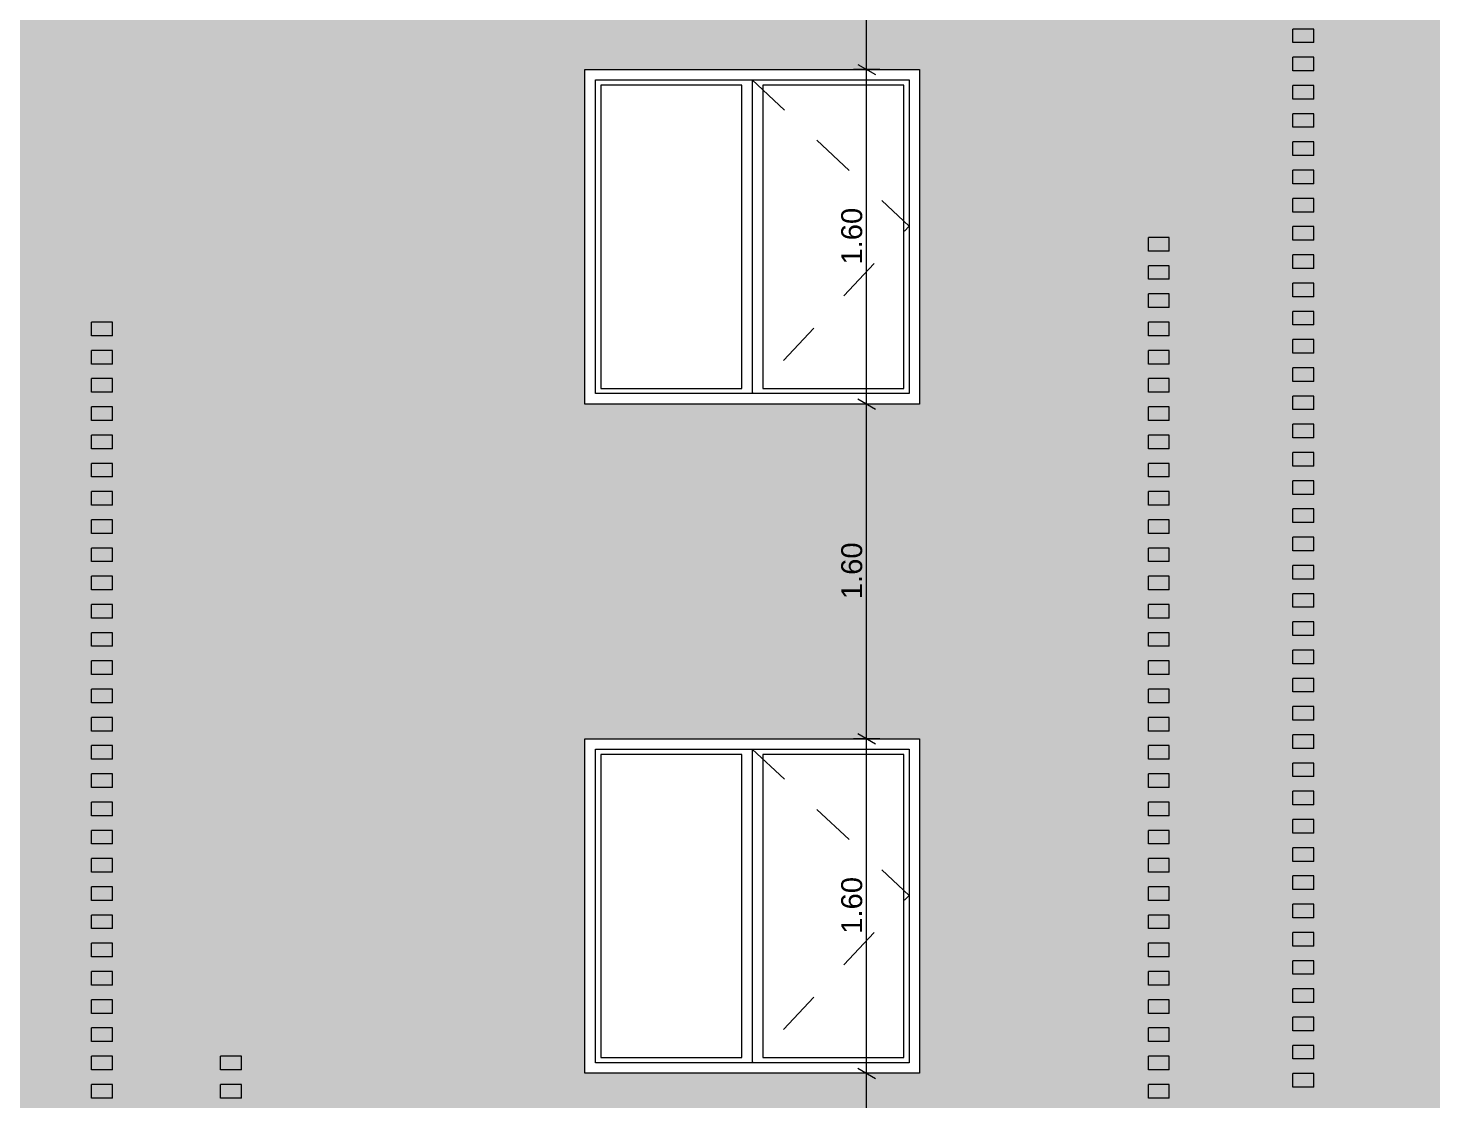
# Model space of a CAD drawing. Header units: millimetres. Extents: x 476571643 to 477489869, y 4620928210 to 4621294454.
# Drawn here: x 477343691 to 477350402, y 4621037159 to 4621042284 of the extents above; entities that cross this region are included whole.
import ezdxf

# ---------------------------------------------------------------- set-up
doc = ezdxf.new("R2010")
doc.units = ezdxf.units.MM
doc.header["$MEASUREMENT"] = 0
doc.linetypes.add('Dashed', pattern=[423.333333, 211.666667, -211.666667])
for name, color, linetype, lineweight in [('0_Pen_No__7_Pen_No__250', 7, 'Continuous', 0), ('2D Drafting - General_Pen_No__7_Pen_No__250', 7, 'Continuous', 0), ('New_2D Drafting - General_Pen_No__30_Pen_No__9_Pen_No__9_Pen_No__7', 7, 'Continuous', 0), ('New_Structural - Bearing_Pen_No__250', 7, 'Continuous', 0), ('Structural - Bearing_Pen_No__7_Pen_No__7_Pen_No__250', 7, 'Continuous', 0), ('zoma_Pen_No__142', 142, 'Continuous', 0)]:
    doc.layers.add(name, color=color, linetype=linetype, lineweight=lineweight)
doc.layers.add('New_2D Drafting - General_Pen_No__30_Pen_No__9_Pen_No__9_Pen_No__254', color=7, linetype='Continuous', lineweight=0, true_color=0xcccccc)
doc.layers.add('zoma', color=7, linetype='Continuous')
doc.styles.add('GENERATED_STYLE_2', font='arial.ttf')
doc.dimstyles.new('GENERATED_STYLE__3', dxfattribs={"dimtxt": 200, "dimasz": 64.421331, "dimexe": 0.18, "dimexo": 3, "dimgap": 0.09, "dimtad": 1, "dimtih": 1, "dimtoh": 1, "dimlfac": 0.001, "dimzin": 0, "dimdsep": 46, "dimtxsty": 'GENERATED_STYLE_2', "dimblk": 'ARROWHEAD_2', "dimblk1": 'ARROWHEAD_2', "dimblk2": 'ARROWHEAD_2', "dimcen": 0.09, "dimclrd": 142, "dimclre": 142, "dimclrt": 142, "dimadec": 0, "dimazin": 0, "dimtfac": 1, "dimtdec": 4, "dimtmove": 0, "dimatfit": 3, "dimfxl": 1, "dimtolj": 1, "dimtzin": 0, "dimarcsym": 0})
doc.dimstyles.new('GENERATED_STYLE__32', dxfattribs={"dimtxt": 100, "dimasz": 64.421331, "dimexe": 0.18, "dimexo": 3, "dimgap": 0.09, "dimtad": 1, "dimlfac": 0.001, "dimzin": 0, "dimdsep": 46, "dimtxsty": 'GENERATED_STYLE_2', "dimblk": 'ARROWHEAD_2', "dimblk1": 'ARROWHEAD_2', "dimblk2": 'ARROWHEAD_2', "dimcen": 0.09, "dimclrd": 142, "dimclre": 142, "dimclrt": 142, "dimadec": 0, "dimazin": 0, "dimtfac": 1, "dimtdec": 4, "dimtmove": 0, "dimatfit": 3, "dimfxl": 1, "dimtolj": 1, "dimtzin": 0, "dimarcsym": 0})

# ---------------------------------------------------------------- blocks, each defined once
blk = doc.blocks.new('*D1072', base_point=(476844527.1, 4621385791))
at = {"layer": 'zoma_Pen_No__142', "color": 142, "linetype": 'Continuous', "lineweight": 0, "transparency": 16777216}
for p, q in [((477348276.8, 4621029200.2), (477348276.8, 4621029073.1)), ((477354776.7, 4621029200.2), (477354776.7, 4621029073.1)), ((477348252.4, 4621029094.3), (477348301.3, 4621029179)), ((477354776.7, 4621029136.6), (477348276.8, 4621029136.6)), ((477354752.2, 4621029094.3), (477354801.2, 4621029179))]:
    blk.add_line(p, q, dxfattribs=at)
at = {"layer": 'zoma_Pen_No__142', "color": 142, "lineweight": 0, "transparency": 16777216, "char_height": 200, "attachment_point": 7, "style": 'GENERATED_STYLE_2'}
for s, insert in [('\\A1;{\\pql;\\fArial CYR|b0|i0|c204|p34;0.40}', (477348301.3, 4621029176.6)), ('\\A1;{\\pql;\\fArial CYR|b0|i0|c204|p34;6.50}', (477351260.7, 4621029176.6))]:
    blk.add_mtext(s, dxfattribs=dict(at, insert=insert))
blk = doc.blocks.new('ARROWHEAD_2')
at = {"color": 0, "linetype": 'Continuous', "lineweight": 0}
for p, q in [((0, 0), (-1, 0)), ((-0.38, -0.66), (0.38, 0.66))]:
    blk.add_line(p, q, dxfattribs=at)
blk = doc.blocks.new('*D1073', base_point=(476844527.1, 4621385791))
at = {"layer": 'zoma_Pen_No__142', "color": 142, "linetype": 'Continuous', "lineweight": 0, "transparency": 16777216}
for p, q in [((477347877.5, 4621029200.2), (477347877.5, 4621029073.1)), ((477348276.8, 4621029200.2), (477348276.8, 4621029073.1)), ((477347853.1, 4621029094.3), (477347902, 4621029179)), ((477348276.8, 4621029136.6), (477347877.5, 4621029136.6)), ((477348252.4, 4621029094.3), (477348301.3, 4621029179))]:
    blk.add_line(p, q, dxfattribs=at)
blk = doc.blocks.new('*D1774', base_point=(476844527.1, 4621385791))
at = {"layer": 'zoma_Pen_No__142', "color": 142, "linetype": 'Continuous', "lineweight": 0, "transparency": 16777216}
for p, q in [((477347657.2, 4621037310.6), (477347741.9, 4621037261.6)), ((477347763.1, 4621037286.1), (477347636, 4621037286.1)), ((477347699.5, 4621035686.1), (477347699.5, 4621037286.1)), ((477347657.2, 4621035710.6), (477347741.9, 4621035661.6)), ((477347763.1, 4621035686.1), (477347636, 4621035686.1))]:
    blk.add_line(p, q, dxfattribs=at)
at = {"layer": 'zoma_Pen_No__142', "color": 142, "lineweight": 0, "transparency": 16777216, "insert": (477347679.5, 4621036353.1), "char_height": 100, "attachment_point": 7, "rotation": 90, "style": 'GENERATED_STYLE_2'}
blk.add_mtext('\\A1;{\\pql;\\fArial CYR|b0|i0|c204|p34;1.60}', dxfattribs=at)
blk = doc.blocks.new('*D1775', base_point=(476844527.1, 4621385791))
at = {"layer": 'zoma_Pen_No__142', "color": 142, "linetype": 'Continuous', "lineweight": 0, "transparency": 16777216}
for p, q in [((477347763.1, 4621038886.1), (477347636, 4621038886.1)), ((477347657.2, 4621038910.6), (477347741.9, 4621038861.6)), ((477347699.5, 4621037286.1), (477347699.5, 4621038886.1)), ((477347657.2, 4621037310.6), (477347741.9, 4621037261.6)), ((477347763.1, 4621037286.1), (477347636, 4621037286.1))]:
    blk.add_line(p, q, dxfattribs=at)
at = {"layer": 'zoma_Pen_No__142', "color": 142, "lineweight": 0, "transparency": 16777216, "insert": (477347679.5, 4621037953.1), "char_height": 100, "attachment_point": 7, "rotation": 90, "style": 'GENERATED_STYLE_2'}
blk.add_mtext('\\A1;{\\pql;\\fArial CYR|b0|i0|c204|p34;1.60}', dxfattribs=at)
blk = doc.blocks.new('*D1776', base_point=(476844527.1, 4621385791))
at = {"layer": 'zoma_Pen_No__142', "color": 142, "linetype": 'Continuous', "lineweight": 0, "transparency": 16777216}
for p, q in [((477347763.1, 4621040486.1), (477347636, 4621040486.1)), ((477347657.2, 4621040510.6), (477347741.9, 4621040461.6)), ((477347699.5, 4621038886.1), (477347699.5, 4621040486.1)), ((477347763.1, 4621038886.1), (477347636, 4621038886.1)), ((477347657.2, 4621038910.6), (477347741.9, 4621038861.6))]:
    blk.add_line(p, q, dxfattribs=at)
at = {"layer": 'zoma_Pen_No__142', "color": 142, "lineweight": 0, "transparency": 16777216, "insert": (477347679.5, 4621039553.1), "char_height": 100, "attachment_point": 7, "rotation": 90, "style": 'GENERATED_STYLE_2'}
blk.add_mtext('\\A1;{\\pql;\\fArial CYR|b0|i0|c204|p34;1.60}', dxfattribs=at)
blk = doc.blocks.new('*D1777', base_point=(476844527.1, 4621385791))
at = {"layer": 'zoma_Pen_No__142', "color": 142, "linetype": 'Continuous', "lineweight": 0, "transparency": 16777216}
for p, q in [((477347763.1, 4621042086.1), (477347636, 4621042086.1)), ((477347657.2, 4621042110.6), (477347741.9, 4621042061.6)), ((477347699.5, 4621040486.1), (477347699.5, 4621042086.1)), ((477347763.1, 4621040486.1), (477347636, 4621040486.1)), ((477347657.2, 4621040510.6), (477347741.9, 4621040461.6))]:
    blk.add_line(p, q, dxfattribs=at)
at = {"layer": 'zoma_Pen_No__142', "color": 142, "lineweight": 0, "transparency": 16777216, "insert": (477347679.5, 4621041153.1), "char_height": 100, "attachment_point": 7, "rotation": 90, "style": 'GENERATED_STYLE_2'}
blk.add_mtext('\\A1;{\\pql;\\fArial CYR|b0|i0|c204|p34;1.60}', dxfattribs=at)
blk = doc.blocks.new('*D1778', base_point=(476844527.1, 4621385791))
at = {"layer": 'zoma_Pen_No__142', "color": 142, "linetype": 'Continuous', "lineweight": 0, "transparency": 16777216}
for p, q in [((477347763.1, 4621043686.1), (477347636, 4621043686.1)), ((477347657.2, 4621043710.6), (477347741.9, 4621043661.6)), ((477347699.5, 4621042086.1), (477347699.5, 4621043686.1)), ((477347763.1, 4621042086.1), (477347636, 4621042086.1)), ((477347657.2, 4621042110.6), (477347741.9, 4621042061.6))]:
    blk.add_line(p, q, dxfattribs=at)
at = {"layer": 'zoma_Pen_No__142', "color": 142, "lineweight": 0, "transparency": 16777216, "insert": (477347679.5, 4621042753.1), "char_height": 100, "attachment_point": 7, "rotation": 90, "style": 'GENERATED_STYLE_2'}
blk.add_mtext('\\A1;{\\pql;\\fArial CYR|b0|i0|c204|p34;1.60}', dxfattribs=at)

msp = doc.modelspace()

# ---------------------------------------------------------------- hatches: boundary and pattern name
at = {"layer": 'New_2D Drafting - General_Pen_No__30_Pen_No__9_Pen_No__9_Pen_No__254', "linetype": 'Continuous', "lineweight": 0, "true_color": 0xcccccc}
h = msp.add_hatch(dxfattribs=at)
h.set_pattern_fill('BRICK___RUNNING_BOND', color=254, style=0, pattern_type=2)
h.set_pattern_definition([(180, (477344577, 4621041395.33), (0, 66.64), []), (90, (477344577, 4621041395.33), (244.8, 0), [66.64, -66.64]), (90, (477344454.6, 4621041461.97), (244.8, 0), [66.64, -66.64])])
h.paths.add_polyline_path([(477337406.639, 4621035816.115), (477337477.043, 4621035816.115), (477337477.043, 4621033186.772), (477337481.597, 4621033186.115), (477355176.646, 4621033186.115), (477355176.646, 4621036386.104), (477355176.646, 4621046385.712), (477337406.646, 4621046385.708), (477337406.646, 4621045926.117)])
h.paths.add_polyline_path([(477346352.317, 4621038886.115), (477347952.751, 4621038886.115), (477347952.751, 4621037286.115), (477346352.317, 4621037286.115)], flags=0)
h.paths.add_polyline_path([(477347952.751, 4621040486.115), (477346352.317, 4621040486.115), (477346352.317, 4621042086.115), (477347952.751, 4621042086.115)], flags=0)
h.paths.add_polyline_path([(477347952.751, 4621034086.115), (477347952.751, 4621035686.115), (477346352.751, 4621035686.115), (477346352.751, 4621034086.115)], flags=0)
h.paths.add_polyline_path([(477347952.751, 4621043686.116), (477347952.751, 4621045286.115), (477346352.751, 4621045286.115), (477346352.751, 4621043686.116)], flags=0)

# ---------------------------------------------------------------- linework, layer by layer
at = {"layer": '0_Pen_No__7_Pen_No__250', "color": 7, "linetype": 'Continuous', "lineweight": 0, "flags": 128}
for points in [[(477346352.751, 4621042086.115), (477347952.751, 4621042086.115), (477347952.751, 4621040486.115), (477346352.751, 4621040486.115)], [(477346352.751, 4621038886.115), (477347952.751, 4621038886.115), (477347952.751, 4621037286.115), (477346352.751, 4621037286.115)]]:
    msp.add_lwpolyline(points, close=True, dxfattribs=at)
at = {"layer": '2D Drafting - General_Pen_No__7_Pen_No__250', "color": 7, "linetype": 'Dashed', "lineweight": 0, "flags": 128}
for points in [[(477347152.374, 4621042036.711), (477347902.545, 4621041336.894), (477347152.811, 4621040536.115)], [(477347152.374, 4621038836.711), (477347902.545, 4621038136.894), (477347152.811, 4621037336.115)]]:
    msp.add_lwpolyline(points, dxfattribs=at)
at = {"layer": 'New_2D Drafting - General_Pen_No__30_Pen_No__9_Pen_No__9_Pen_No__7', "color": 7, "linetype": 'Continuous', "lineweight": 0, "flags": 128}
for points in [[(477347952.751, 4621040486.115), (477346352.317, 4621040486.115), (477346352.317, 4621042086.115), (477347952.751, 4621042086.115)], [(477346352.317, 4621038886.115), (477347952.751, 4621038886.115), (477347952.751, 4621037286.115), (477346352.317, 4621037286.115)]]:
    msp.add_lwpolyline(points, close=True, dxfattribs=at)
at = {"layer": 'New_Structural - Bearing_Pen_No__250', "color": 7, "linetype": 'Continuous', "lineweight": 0}
for p, q in [((477349736.676, 4621042214.678), (477349736.676, 4621042279.678)), ((477349836.676, 4621042279.678), (477349736.676, 4621042279.678)), ((477349836.676, 4621042214.678), (477349836.676, 4621042279.678)), ((477349836.676, 4621042214.678), (477349736.676, 4621042214.678)), ((477349736.676, 4621042079.678), (477349736.676, 4621042144.678)), ((477349836.676, 4621042144.678), (477349736.676, 4621042144.678)), ((477349836.676, 4621042079.678), (477349836.676, 4621042144.678)), ((477349836.676, 4621042079.678), (477349736.676, 4621042079.678)), ((477349736.676, 4621041944.678), (477349736.676, 4621042009.678)), ((477349836.676, 4621042009.678), (477349736.676, 4621042009.678)), ((477349836.676, 4621041944.678), (477349836.676, 4621042009.678)), ((477349836.676, 4621041944.678), (477349736.676, 4621041944.678)), ((477349736.676, 4621041809.678), (477349736.676, 4621041874.678)), ((477349836.676, 4621041874.678), (477349736.676, 4621041874.678)), ((477349836.676, 4621041809.678), (477349836.676, 4621041874.678)), ((477349836.676, 4621041809.678), (477349736.676, 4621041809.678)), ((477349736.676, 4621041674.678), (477349736.676, 4621041739.678)), ((477349836.676, 4621041739.678), (477349736.676, 4621041739.678)), ((477349836.676, 4621041674.678), (477349836.676, 4621041739.678)), ((477349836.676, 4621041674.678), (477349736.676, 4621041674.678)), ((477349736.676, 4621041539.678), (477349736.676, 4621041604.678)), ((477349836.676, 4621041604.678), (477349736.676, 4621041604.678)), ((477349836.676, 4621041539.678), (477349836.676, 4621041604.678)), ((477349836.676, 4621041539.678), (477349736.676, 4621041539.678)), ((477349736.676, 4621041404.678), (477349736.676, 4621041469.678)), ((477349836.676, 4621041469.678), (477349736.676, 4621041469.678)), ((477349836.676, 4621041404.678), (477349836.676, 4621041469.678)), ((477349836.676, 4621041404.678), (477349736.676, 4621041404.678)), ((477349736.676, 4621041269.678), (477349736.676, 4621041334.678)), ((477349836.676, 4621041334.678), (477349736.676, 4621041334.678)), ((477349836.676, 4621041269.678), (477349836.676, 4621041334.678)), ((477349046.474, 4621041217.856), (477349046.474, 4621041282.856)), ((477349146.474, 4621041282.856), (477349046.474, 4621041282.856)), ((477349146.474, 4621041217.856), (477349146.474, 4621041282.856)), ((477349836.676, 4621041269.678), (477349736.676, 4621041269.678)), ((477349146.474, 4621041217.856), (477349046.474, 4621041217.856)), ((477349736.676, 4621041134.678), (477349736.676, 4621041199.678)), ((477349836.676, 4621041199.678), (477349736.676, 4621041199.678)), ((477349836.676, 4621041134.678), (477349836.676, 4621041199.678)), ((477349046.474, 4621041082.856), (477349046.474, 4621041147.856)), ((477349146.474, 4621041147.856), (477349046.474, 4621041147.856)), ((477349146.474, 4621041082.856), (477349146.474, 4621041147.856)), ((477349836.676, 4621041134.678), (477349736.676, 4621041134.678)), ((477349146.474, 4621041082.856), (477349046.474, 4621041082.856)), ((477349736.676, 4621040999.678), (477349736.676, 4621041064.678)), ((477349836.676, 4621041064.678), (477349736.676, 4621041064.678)), ((477349836.676, 4621040999.678), (477349836.676, 4621041064.678)), ((477349046.474, 4621040947.856), (477349046.474, 4621041012.856)), ((477349146.474, 4621041012.856), (477349046.474, 4621041012.856)), ((477349146.474, 4621040947.856), (477349146.474, 4621041012.856)), ((477349836.676, 4621040999.678), (477349736.676, 4621040999.678)), ((477349146.474, 4621040947.856), (477349046.474, 4621040947.856)), ((477349736.676, 4621040864.678), (477349736.676, 4621040929.678)), ((477349836.676, 4621040929.678), (477349736.676, 4621040929.678)), ((477349836.676, 4621040864.678), (477349836.676, 4621040929.678)), ((477343994.015, 4621040812.856), (477343994.015, 4621040877.856)), ((477344094.015, 4621040877.856), (477343994.015, 4621040877.856)), ((477344094.015, 4621040812.856), (477344094.015, 4621040877.856)), ((477349046.474, 4621040812.856), (477349046.474, 4621040877.856)), ((477349146.474, 4621040877.856), (477349046.474, 4621040877.856)), ((477349146.474, 4621040812.856), (477349146.474, 4621040877.856)), ((477349836.676, 4621040864.678), (477349736.676, 4621040864.678)), ((477344094.015, 4621040812.856), (477343994.015, 4621040812.856)), ((477349146.474, 4621040812.856), (477349046.474, 4621040812.856)), ((477343994.015, 4621040677.856), (477343994.015, 4621040742.856)), ((477344094.015, 4621040742.856), (477343994.015, 4621040742.856)), ((477344094.015, 4621040677.856), (477344094.015, 4621040742.856)), ((477349046.474, 4621040677.856), (477349046.474, 4621040742.856)), ((477349146.474, 4621040742.856), (477349046.474, 4621040742.856)), ((477349146.474, 4621040677.856), (477349146.474, 4621040742.856)), ((477349736.676, 4621040729.678), (477349736.676, 4621040794.678)), ((477349836.676, 4621040794.678), (477349736.676, 4621040794.678)), ((477349836.676, 4621040729.678), (477349736.676, 4621040729.678)), ((477349836.676, 4621040729.678), (477349836.676, 4621040794.678)), ((477344094.015, 4621040677.856), (477343994.015, 4621040677.856)), ((477349146.474, 4621040677.856), (477349046.474, 4621040677.856)), ((477343994.015, 4621040542.856), (477343994.015, 4621040607.856)), ((477344094.015, 4621040607.856), (477343994.015, 4621040607.856)), ((477344094.015, 4621040542.856), (477344094.015, 4621040607.856)), ((477349046.474, 4621040542.856), (477349046.474, 4621040607.856)), ((477349146.474, 4621040607.856), (477349046.474, 4621040607.856)), ((477349146.474, 4621040542.856), (477349146.474, 4621040607.856)), ((477349736.676, 4621040594.678), (477349736.676, 4621040659.678)), ((477349836.676, 4621040659.678), (477349736.676, 4621040659.678)), ((477349836.676, 4621040594.678), (477349736.676, 4621040594.678)), ((477349836.676, 4621040594.678), (477349836.676, 4621040659.678)), ((477344094.015, 4621040542.856), (477343994.015, 4621040542.856)), ((477349146.474, 4621040542.856), (477349046.474, 4621040542.856)), ((477343994.015, 4621040407.856), (477343994.015, 4621040472.856)), ((477344094.015, 4621040472.856), (477343994.015, 4621040472.856)), ((477344094.015, 4621040407.856), (477344094.015, 4621040472.856)), ((477349046.474, 4621040407.856), (477349046.474, 4621040472.856)), ((477349146.474, 4621040472.856), (477349046.474, 4621040472.856)), ((477349146.474, 4621040407.856), (477349146.474, 4621040472.856)), ((477349736.676, 4621040459.678), (477349736.676, 4621040524.678)), ((477349836.676, 4621040524.678), (477349736.676, 4621040524.678)), ((477349836.676, 4621040459.678), (477349736.676, 4621040459.678)), ((477349836.676, 4621040459.678), (477349836.676, 4621040524.678)), ((477344094.015, 4621040407.856), (477343994.015, 4621040407.856)), ((477349146.474, 4621040407.856), (477349046.474, 4621040407.856)), ((477343994.015, 4621040272.856), (477343994.015, 4621040337.856)), ((477344094.015, 4621040337.856), (477343994.015, 4621040337.856)), ((477344094.015, 4621040272.856), (477344094.015, 4621040337.856)), ((477349046.474, 4621040272.856), (477349046.474, 4621040337.856)), ((477349146.474, 4621040337.856), (477349046.474, 4621040337.856)), ((477349146.474, 4621040272.856), (477349146.474, 4621040337.856)), ((477349736.676, 4621040324.678), (477349736.676, 4621040389.678)), ((477349836.676, 4621040389.678), (477349736.676, 4621040389.678)), ((477349836.676, 4621040324.678), (477349836.676, 4621040389.678)), ((477344094.015, 4621040272.856), (477343994.015, 4621040272.856)), ((477349146.474, 4621040272.856), (477349046.474, 4621040272.856)), ((477349836.676, 4621040324.678), (477349736.676, 4621040324.678)), ((477343994.015, 4621040137.856), (477343994.015, 4621040202.856)), ((477344094.015, 4621040202.856), (477343994.015, 4621040202.856)), ((477344094.015, 4621040137.856), (477344094.015, 4621040202.856)), ((477349046.474, 4621040137.856), (477349046.474, 4621040202.856)), ((477349146.474, 4621040202.856), (477349046.474, 4621040202.856)), ((477349146.474, 4621040137.856), (477349146.474, 4621040202.856)), ((477349736.676, 4621040189.678), (477349736.676, 4621040254.678)), ((477349836.676, 4621040254.678), (477349736.676, 4621040254.678)), ((477349836.676, 4621040189.678), (477349836.676, 4621040254.678)), ((477344094.015, 4621040137.856), (477343994.015, 4621040137.856)), ((477349146.474, 4621040137.856), (477349046.474, 4621040137.856)), ((477349836.676, 4621040189.678), (477349736.676, 4621040189.678)), ((477343994.015, 4621040002.856), (477343994.015, 4621040067.856)), ((477344094.015, 4621040067.856), (477343994.015, 4621040067.856)), ((477344094.015, 4621040002.856), (477344094.015, 4621040067.856)), ((477349046.474, 4621040002.856), (477349046.474, 4621040067.856)), ((477349146.474, 4621040067.856), (477349046.474, 4621040067.856)), ((477349146.474, 4621040002.856), (477349146.474, 4621040067.856)), ((477349736.676, 4621040054.678), (477349736.676, 4621040119.678)), ((477349836.676, 4621040119.678), (477349736.676, 4621040119.678)), ((477349836.676, 4621040054.678), (477349836.676, 4621040119.678)), ((477344094.015, 4621040002.856), (477343994.015, 4621040002.856)), ((477349146.474, 4621040002.856), (477349046.474, 4621040002.856)), ((477349836.676, 4621040054.678), (477349736.676, 4621040054.678)), ((477343994.015, 4621039867.856), (477343994.015, 4621039932.856)), ((477344094.015, 4621039932.856), (477343994.015, 4621039932.856)), ((477344094.015, 4621039867.856), (477344094.015, 4621039932.856)), ((477349046.474, 4621039867.856), (477349046.474, 4621039932.856)), ((477349146.474, 4621039932.856), (477349046.474, 4621039932.856)), ((477349146.474, 4621039867.856), (477349146.474, 4621039932.856)), ((477349736.676, 4621039919.678), (477349736.676, 4621039984.678)), ((477349836.676, 4621039984.678), (477349736.676, 4621039984.678)), ((477349836.676, 4621039919.678), (477349836.676, 4621039984.678)), ((477344094.015, 4621039867.856), (477343994.015, 4621039867.856)), ((477349146.474, 4621039867.856), (477349046.474, 4621039867.856)), ((477349836.676, 4621039919.678), (477349736.676, 4621039919.678)), ((477343994.015, 4621039732.856), (477343994.015, 4621039797.856)), ((477344094.015, 4621039797.856), (477343994.015, 4621039797.856)), ((477344094.015, 4621039732.856), (477344094.015, 4621039797.856)), ((477349046.474, 4621039732.856), (477349046.474, 4621039797.856)), ((477349146.474, 4621039797.856), (477349046.474, 4621039797.856)), ((477349146.474, 4621039732.856), (477349146.474, 4621039797.856)), ((477349736.676, 4621039784.678), (477349736.676, 4621039849.678)), ((477349836.676, 4621039849.678), (477349736.676, 4621039849.678)), ((477349836.676, 4621039784.678), (477349836.676, 4621039849.678)), ((477344094.015, 4621039732.856), (477343994.015, 4621039732.856)), ((477349146.474, 4621039732.856), (477349046.474, 4621039732.856)), ((477349836.676, 4621039784.678), (477349736.676, 4621039784.678)), ((477343994.015, 4621039597.856), (477343994.015, 4621039662.856)), ((477344094.015, 4621039662.856), (477343994.015, 4621039662.856)), ((477344094.015, 4621039597.856), (477344094.015, 4621039662.856)), ((477349046.474, 4621039597.856), (477349046.474, 4621039662.856)), ((477349146.474, 4621039662.856), (477349046.474, 4621039662.856)), ((477349146.474, 4621039597.856), (477349146.474, 4621039662.856)), ((477349736.676, 4621039649.678), (477349736.676, 4621039714.678)), ((477349836.676, 4621039714.678), (477349736.676, 4621039714.678)), ((477349836.676, 4621039649.678), (477349836.676, 4621039714.678)), ((477344094.015, 4621039597.856), (477343994.015, 4621039597.856)), ((477349146.474, 4621039597.856), (477349046.474, 4621039597.856)), ((477349836.676, 4621039649.678), (477349736.676, 4621039649.678)), ((477343994.015, 4621039462.856), (477343994.015, 4621039527.856)), ((477344094.015, 4621039527.856), (477343994.015, 4621039527.856)), ((477344094.015, 4621039462.856), (477344094.015, 4621039527.856)), ((477349046.474, 4621039462.856), (477349046.474, 4621039527.856)), ((477349146.474, 4621039527.856), (477349046.474, 4621039527.856)), ((477349146.474, 4621039462.856), (477349146.474, 4621039527.856)), ((477349736.676, 4621039514.678), (477349736.676, 4621039579.678)), ((477349836.676, 4621039579.678), (477349736.676, 4621039579.678)), ((477349836.676, 4621039514.678), (477349836.676, 4621039579.678)), ((477344094.015, 4621039462.856), (477343994.015, 4621039462.856)), ((477349146.474, 4621039462.856), (477349046.474, 4621039462.856)), ((477349836.676, 4621039514.678), (477349736.676, 4621039514.678)), ((477343994.015, 4621039327.856), (477343994.015, 4621039392.856)), ((477344094.015, 4621039392.856), (477343994.015, 4621039392.856)), ((477344094.015, 4621039327.856), (477344094.015, 4621039392.856)), ((477349046.474, 4621039327.856), (477349046.474, 4621039392.856)), ((477349146.474, 4621039392.856), (477349046.474, 4621039392.856)), ((477349146.474, 4621039327.856), (477349146.474, 4621039392.856)), ((477349736.676, 4621039379.678), (477349736.676, 4621039444.678)), ((477349836.676, 4621039444.678), (477349736.676, 4621039444.678)), ((477349836.676, 4621039379.678), (477349836.676, 4621039444.678)), ((477344094.015, 4621039327.856), (477343994.015, 4621039327.856)), ((477349146.474, 4621039327.856), (477349046.474, 4621039327.856)), ((477349836.676, 4621039379.678), (477349736.676, 4621039379.678)), ((477343994.015, 4621039192.856), (477343994.015, 4621039257.856)), ((477344094.015, 4621039257.856), (477343994.015, 4621039257.856)), ((477344094.015, 4621039192.856), (477344094.015, 4621039257.856)), ((477349046.474, 4621039192.856), (477349046.474, 4621039257.856)), ((477349146.474, 4621039257.856), (477349046.474, 4621039257.856)), ((477349146.474, 4621039192.856), (477349146.474, 4621039257.856)), ((477349736.676, 4621039244.678), (477349736.676, 4621039309.678)), ((477349836.676, 4621039309.678), (477349736.676, 4621039309.678)), ((477349836.676, 4621039244.678), (477349836.676, 4621039309.678)), ((477344094.015, 4621039192.856), (477343994.015, 4621039192.856)), ((477349146.474, 4621039192.856), (477349046.474, 4621039192.856)), ((477349836.676, 4621039244.678), (477349736.676, 4621039244.678)), ((477343994.015, 4621039057.856), (477343994.015, 4621039122.856)), ((477344094.015, 4621039122.856), (477343994.015, 4621039122.856)), ((477344094.015, 4621039057.856), (477344094.015, 4621039122.856)), ((477349046.474, 4621039057.856), (477349046.474, 4621039122.856)), ((477349146.474, 4621039122.856), (477349046.474, 4621039122.856)), ((477349146.474, 4621039057.856), (477349146.474, 4621039122.856)), ((477349736.676, 4621039109.678), (477349736.676, 4621039174.678)), ((477349836.676, 4621039174.678), (477349736.676, 4621039174.678)), ((477349836.676, 4621039109.678), (477349836.676, 4621039174.678)), ((477344094.015, 4621039057.856), (477343994.015, 4621039057.856)), ((477349146.474, 4621039057.856), (477349046.474, 4621039057.856)), ((477349836.676, 4621039109.678), (477349736.676, 4621039109.678)), ((477343994.015, 4621038922.856), (477343994.015, 4621038987.856)), ((477344094.015, 4621038987.856), (477343994.015, 4621038987.856)), ((477344094.015, 4621038922.856), (477344094.015, 4621038987.856)), ((477349046.474, 4621038922.856), (477349046.474, 4621038987.856)), ((477349146.474, 4621038987.856), (477349046.474, 4621038987.856)), ((477349146.474, 4621038922.856), (477349146.474, 4621038987.856)), ((477349736.676, 4621038974.678), (477349736.676, 4621039039.678)), ((477349836.676, 4621039039.678), (477349736.676, 4621039039.678)), ((477349836.676, 4621038974.678), (477349836.676, 4621039039.678)), ((477344094.015, 4621038922.856), (477343994.015, 4621038922.856)), ((477349146.474, 4621038922.856), (477349046.474, 4621038922.856)), ((477349836.676, 4621038974.678), (477349736.676, 4621038974.678)), ((477343994.015, 4621038787.856), (477343994.015, 4621038852.856)), ((477344094.015, 4621038852.856), (477343994.015, 4621038852.856)), ((477344094.015, 4621038787.856), (477344094.015, 4621038852.856)), ((477349046.474, 4621038787.856), (477349046.474, 4621038852.856)), ((477349146.474, 4621038852.856), (477349046.474, 4621038852.856)), ((477349146.474, 4621038787.856), (477349146.474, 4621038852.856)), ((477349736.676, 4621038839.678), (477349736.676, 4621038904.678)), ((477349836.676, 4621038904.678), (477349736.676, 4621038904.678)), ((477349836.676, 4621038839.678), (477349836.676, 4621038904.678)), ((477344094.015, 4621038787.856), (477343994.015, 4621038787.856)), ((477349146.474, 4621038787.856), (477349046.474, 4621038787.856)), ((477349836.676, 4621038839.678), (477349736.676, 4621038839.678)), ((477343994.015, 4621038652.856), (477343994.015, 4621038717.856)), ((477344094.015, 4621038717.856), (477343994.015, 4621038717.856)), ((477344094.015, 4621038652.856), (477344094.015, 4621038717.856)), ((477349046.474, 4621038652.856), (477349046.474, 4621038717.856)), ((477349146.474, 4621038717.856), (477349046.474, 4621038717.856)), ((477349146.474, 4621038652.856), (477349146.474, 4621038717.856)), ((477349736.676, 4621038704.678), (477349736.676, 4621038769.678)), ((477349836.676, 4621038769.678), (477349736.676, 4621038769.678)), ((477349836.676, 4621038704.678), (477349836.676, 4621038769.678)), ((477344094.015, 4621038652.856), (477343994.015, 4621038652.856)), ((477349146.474, 4621038652.856), (477349046.474, 4621038652.856)), ((477349836.676, 4621038704.678), (477349736.676, 4621038704.678)), ((477343994.015, 4621038517.856), (477343994.015, 4621038582.856)), ((477344094.015, 4621038582.856), (477343994.015, 4621038582.856)), ((477344094.015, 4621038517.856), (477344094.015, 4621038582.856)), ((477349046.474, 4621038517.856), (477349046.474, 4621038582.856)), ((477349146.474, 4621038582.856), (477349046.474, 4621038582.856)), ((477349146.474, 4621038517.856), (477349146.474, 4621038582.856)), ((477349736.676, 4621038569.678), (477349736.676, 4621038634.678)), ((477349836.676, 4621038634.678), (477349736.676, 4621038634.678)), ((477349836.676, 4621038569.678), (477349836.676, 4621038634.678)), ((477344094.015, 4621038517.856), (477343994.015, 4621038517.856)), ((477349146.474, 4621038517.856), (477349046.474, 4621038517.856)), ((477349836.676, 4621038569.678), (477349736.676, 4621038569.678)), ((477343994.015, 4621038382.856), (477343994.015, 4621038447.856)), ((477344094.015, 4621038447.856), (477343994.015, 4621038447.856)), ((477344094.015, 4621038382.856), (477344094.015, 4621038447.856)), ((477349046.474, 4621038382.856), (477349046.474, 4621038447.856)), ((477349146.474, 4621038447.856), (477349046.474, 4621038447.856)), ((477349146.474, 4621038382.856), (477349146.474, 4621038447.856)), ((477349736.676, 4621038434.678), (477349736.676, 4621038499.678)), ((477349836.676, 4621038499.678), (477349736.676, 4621038499.678)), ((477349836.676, 4621038434.678), (477349836.676, 4621038499.678)), ((477344094.015, 4621038382.856), (477343994.015, 4621038382.856)), ((477349146.474, 4621038382.856), (477349046.474, 4621038382.856)), ((477349836.676, 4621038434.678), (477349736.676, 4621038434.678)), ((477343994.015, 4621038247.856), (477343994.015, 4621038312.856)), ((477344094.015, 4621038312.856), (477343994.015, 4621038312.856)), ((477344094.015, 4621038247.856), (477344094.015, 4621038312.856)), ((477349046.474, 4621038247.856), (477349046.474, 4621038312.856)), ((477349146.474, 4621038312.856), (477349046.474, 4621038312.856)), ((477349146.474, 4621038247.856), (477349146.474, 4621038312.856)), ((477349736.676, 4621038299.678), (477349736.676, 4621038364.678)), ((477349836.676, 4621038364.678), (477349736.676, 4621038364.678)), ((477349836.676, 4621038299.678), (477349836.676, 4621038364.678)), ((477344094.015, 4621038247.856), (477343994.015, 4621038247.856)), ((477349146.474, 4621038247.856), (477349046.474, 4621038247.856)), ((477349836.676, 4621038299.678), (477349736.676, 4621038299.678)), ((477343994.015, 4621038112.856), (477343994.015, 4621038177.856)), ((477344094.015, 4621038177.856), (477343994.015, 4621038177.856)), ((477344094.015, 4621038112.856), (477344094.015, 4621038177.856)), ((477349046.474, 4621038112.856), (477349046.474, 4621038177.856)), ((477349146.474, 4621038177.856), (477349046.474, 4621038177.856)), ((477349146.474, 4621038112.856), (477349146.474, 4621038177.856)), ((477349736.676, 4621038164.678), (477349736.676, 4621038229.678)), ((477349836.676, 4621038229.678), (477349736.676, 4621038229.678)), ((477349836.676, 4621038164.678), (477349836.676, 4621038229.678)), ((477344094.015, 4621038112.856), (477343994.015, 4621038112.856)), ((477349146.474, 4621038112.856), (477349046.474, 4621038112.856)), ((477349836.676, 4621038164.678), (477349736.676, 4621038164.678)), ((477349736.676, 4621038029.678), (477349736.676, 4621038094.678)), ((477349836.676, 4621038094.678), (477349736.676, 4621038094.678)), ((477349836.676, 4621038029.678), (477349836.676, 4621038094.678)), ((477343994.015, 4621037977.856), (477343994.015, 4621038042.856)), ((477344094.015, 4621038042.856), (477343994.015, 4621038042.856)), ((477344094.015, 4621037977.856), (477343994.015, 4621037977.856)), ((477344094.015, 4621037977.856), (477344094.015, 4621038042.856)), ((477349046.474, 4621037977.856), (477349046.474, 4621038042.856)), ((477349146.474, 4621038042.856), (477349046.474, 4621038042.856)), ((477349146.474, 4621037977.856), (477349046.474, 4621037977.856)), ((477349146.474, 4621037977.856), (477349146.474, 4621038042.856)), ((477349836.676, 4621038029.678), (477349736.676, 4621038029.678)), ((477349736.676, 4621037894.678), (477349736.676, 4621037959.678)), ((477349836.676, 4621037959.678), (477349736.676, 4621037959.678)), ((477349836.676, 4621037894.678), (477349836.676, 4621037959.678)), ((477343994.015, 4621037842.856), (477343994.015, 4621037907.856)), ((477344094.015, 4621037907.856), (477343994.015, 4621037907.856)), ((477344094.015, 4621037842.856), (477343994.015, 4621037842.856)), ((477344094.015, 4621037842.856), (477344094.015, 4621037907.856)), ((477349046.474, 4621037842.856), (477349046.474, 4621037907.856)), ((477349146.474, 4621037907.856), (477349046.474, 4621037907.856)), ((477349146.474, 4621037842.856), (477349046.474, 4621037842.856)), ((477349146.474, 4621037842.856), (477349146.474, 4621037907.856)), ((477349836.676, 4621037894.678), (477349736.676, 4621037894.678)), ((477349736.676, 4621037759.678), (477349736.676, 4621037824.678)), ((477349836.676, 4621037824.678), (477349736.676, 4621037824.678)), ((477349836.676, 4621037759.678), (477349836.676, 4621037824.678)), ((477343994.015, 4621037707.856), (477343994.015, 4621037772.856)), ((477344094.015, 4621037772.856), (477343994.015, 4621037772.856)), ((477344094.015, 4621037707.856), (477343994.015, 4621037707.856)), ((477344094.015, 4621037707.856), (477344094.015, 4621037772.856)), ((477349046.474, 4621037707.856), (477349046.474, 4621037772.856)), ((477349146.474, 4621037772.856), (477349046.474, 4621037772.856)), ((477349146.474, 4621037707.856), (477349046.474, 4621037707.856)), ((477349146.474, 4621037707.856), (477349146.474, 4621037772.856)), ((477349836.676, 4621037759.678), (477349736.676, 4621037759.678)), ((477349736.676, 4621037624.678), (477349736.676, 4621037689.678)), ((477349836.676, 4621037689.678), (477349736.676, 4621037689.678)), ((477349836.676, 4621037624.678), (477349836.676, 4621037689.678)), ((477343994.015, 4621037572.856), (477343994.015, 4621037637.856)), ((477344094.015, 4621037637.856), (477343994.015, 4621037637.856)), ((477344094.015, 4621037572.856), (477344094.015, 4621037637.856)), ((477349046.474, 4621037572.856), (477349046.474, 4621037637.856)), ((477349146.474, 4621037637.856), (477349046.474, 4621037637.856)), ((477349146.474, 4621037572.856), (477349146.474, 4621037637.856)), ((477349836.676, 4621037624.678), (477349736.676, 4621037624.678)), ((477344094.015, 4621037572.856), (477343994.015, 4621037572.856)), ((477349146.474, 4621037572.856), (477349046.474, 4621037572.856)), ((477349736.676, 4621037489.678), (477349736.676, 4621037554.678)), ((477349836.676, 4621037554.678), (477349736.676, 4621037554.678)), ((477349836.676, 4621037489.678), (477349836.676, 4621037554.678)), ((477343994.015, 4621037437.856), (477343994.015, 4621037502.856)), ((477344094.015, 4621037502.856), (477343994.015, 4621037502.856)), ((477344094.015, 4621037437.856), (477344094.015, 4621037502.856)), ((477349046.474, 4621037437.856), (477349046.474, 4621037502.856)), ((477349146.474, 4621037502.856), (477349046.474, 4621037502.856)), ((477349146.474, 4621037437.856), (477349146.474, 4621037502.856)), ((477349836.676, 4621037489.678), (477349736.676, 4621037489.678)), ((477344094.015, 4621037437.856), (477343994.015, 4621037437.856)), ((477349146.474, 4621037437.856), (477349046.474, 4621037437.856)), ((477349736.676, 4621037354.678), (477349736.676, 4621037419.678)), ((477349836.676, 4621037419.678), (477349736.676, 4621037419.678)), ((477349836.676, 4621037354.678), (477349836.676, 4621037419.678)), ((477343994.015, 4621037302.856), (477343994.015, 4621037367.856)), ((477344094.015, 4621037367.856), (477343994.015, 4621037367.856)), ((477344094.015, 4621037302.856), (477344094.015, 4621037367.856)), ((477344610.858, 4621037302.856), (477344610.858, 4621037367.856)), ((477344710.858, 4621037367.856), (477344610.858, 4621037367.856)), ((477344710.858, 4621037302.856), (477344710.858, 4621037367.856)), ((477349046.474, 4621037302.856), (477349046.474, 4621037367.856)), ((477349146.474, 4621037367.856), (477349046.474, 4621037367.856)), ((477349146.474, 4621037302.856), (477349146.474, 4621037367.856)), ((477349836.676, 4621037354.678), (477349736.676, 4621037354.678)), ((477344094.015, 4621037302.856), (477343994.015, 4621037302.856)), ((477344710.858, 4621037302.856), (477344610.858, 4621037302.856)), ((477349146.474, 4621037302.856), (477349046.474, 4621037302.856)), ((477349736.676, 4621037219.678), (477349736.676, 4621037284.678)), ((477349836.676, 4621037284.678), (477349736.676, 4621037284.678)), ((477349836.676, 4621037219.678), (477349836.676, 4621037284.678)), ((477343994.015, 4621037167.856), (477343994.015, 4621037232.856)), ((477344094.015, 4621037232.856), (477343994.015, 4621037232.856)), ((477344094.015, 4621037167.856), (477344094.015, 4621037232.856)), ((477344610.858, 4621037167.856), (477344610.858, 4621037232.856)), ((477344710.858, 4621037232.856), (477344610.858, 4621037232.856)), ((477344710.858, 4621037167.856), (477344710.858, 4621037232.856)), ((477349046.474, 4621037167.856), (477349046.474, 4621037232.856)), ((477349146.474, 4621037232.856), (477349046.474, 4621037232.856)), ((477349146.474, 4621037167.856), (477349146.474, 4621037232.856)), ((477349836.676, 4621037219.678), (477349736.676, 4621037219.678)), ((477344094.015, 4621037167.856), (477343994.015, 4621037167.856)), ((477344710.858, 4621037167.856), (477344610.858, 4621037167.856)), ((477349146.474, 4621037167.856), (477349046.474, 4621037167.856))]:
    msp.add_line(p, q, dxfattribs=at)
at = {"layer": 'Structural - Bearing_Pen_No__7_Pen_No__7_Pen_No__250', "color": 7, "linetype": 'Continuous', "lineweight": 0}
for p, q in [((477346403.077, 4621042036.115), (477347902.557, 4621042036.115)), ((477346403.077, 4621040536.115), (477346403.077, 4621042036.115)), ((477347102.747, 4621042011.115), (477346428.077, 4621042011.115)), ((477346428.077, 4621042011.115), (477346428.077, 4621040561.115)), ((477347102.747, 4621040561.115), (477347102.747, 4621042011.115)), ((477347152.752, 4621042036.115), (477347152.752, 4621042011.066)), ((477347152.752, 4621042011.066), (477347152.811, 4621040536.115)), ((477347877.545, 4621042011.115), (477347202.752, 4621042011.115)), ((477347202.752, 4621042011.115), (477347202.752, 4621040561.115)), ((477347877.545, 4621040561.115), (477347877.545, 4621042011.115)), ((477347902.545, 4621042036.115), (477347902.545, 4621040536.115)), ((477347902.545, 4621040536.115), (477346403.077, 4621040536.115)), ((477346428.077, 4621040561.115), (477347102.747, 4621040561.115)), ((477347202.752, 4621040561.115), (477347877.545, 4621040561.115)), ((477346403.077, 4621038836.115), (477347902.557, 4621038836.115)), ((477346403.077, 4621037336.115), (477346403.077, 4621038836.115)), ((477347102.747, 4621038811.115), (477346428.077, 4621038811.115)), ((477346428.077, 4621038811.115), (477346428.077, 4621037361.115)), ((477347102.747, 4621037361.115), (477347102.747, 4621038811.115)), ((477347152.752, 4621038836.115), (477347152.752, 4621038811.066)), ((477347152.752, 4621038811.066), (477347152.811, 4621037336.115)), ((477347877.545, 4621038811.115), (477347202.752, 4621038811.115)), ((477347202.752, 4621038811.115), (477347202.752, 4621037361.115)), ((477347877.545, 4621037361.115), (477347877.545, 4621038811.115)), ((477347902.545, 4621038836.115), (477347902.545, 4621037336.115)), ((477347902.545, 4621037336.115), (477346403.077, 4621037336.115)), ((477346428.077, 4621037361.115), (477347102.747, 4621037361.115)), ((477347202.752, 4621037361.115), (477347877.545, 4621037361.115))]:
    msp.add_line(p, q, dxfattribs=at)

# ---------------------------------------------------------------- dimensions: what is measured, and where the dimension line sits
at = {"layer": 'zoma', "color": 142, "linetype": 'Continuous', "lineweight": 0}
for base, p1, p2, picture, middle in [((477347877.545, 4621029136.643), (477348276.84, 4621053295.038), (477347877.545, 4621029446.482), '*D1073', (477348561.102, 4621029276.643)), ((477348276.84, 4621029136.643), (477354776.714, 4621053295.038), (477348276.84, 4621053295.038), '*D1072', (477351520.484, 4621029276.643))]:
    dim = msp.add_linear_dim(base=base, p1=p1, p2=p2, angle=180, dimstyle='GENERATED_STYLE__3', dxfattribs=at)
    dim.commit()
    dim.dimension.update_dxf_attribs({"geometry": picture, "text_midpoint": middle, "dimtype": 160})
for base, p1, p2, picture, middle in [((477347699.534, 4621043686.115), (477347952.751, 4621042086.115), (477347952.751, 4621043686.115), '*D1778', (477347629.534, 4621042882.969)), ((477347699.534, 4621042086.115), (477347952.751, 4621040486.115), (477347952.751, 4621042086.115), '*D1777', (477347629.534, 4621041282.969)), ((477347699.534, 4621040486.115), (477347952.751, 4621038886.115), (477347952.751, 4621040486.115), '*D1776', (477347629.534, 4621039682.969)), ((477347699.534, 4621038886.115), (477347952.751, 4621037286.115), (477347952.751, 4621038886.115), '*D1775', (477347629.534, 4621038082.969)), ((477347699.534, 4621037286.115), (477347952.751, 4621035686.115), (477347952.751, 4621037286.115), '*D1774', (477347629.534, 4621036482.969))]:
    dim = msp.add_linear_dim(base=base, p1=p1, p2=p2, angle=90, dimstyle='GENERATED_STYLE__32', dxfattribs=at)
    dim.commit()
    dim.dimension.update_dxf_attribs({"geometry": picture, "text_midpoint": middle, "dimtype": 160, "text_rotation": 90})

doc.saveas('drawing.dxf')
